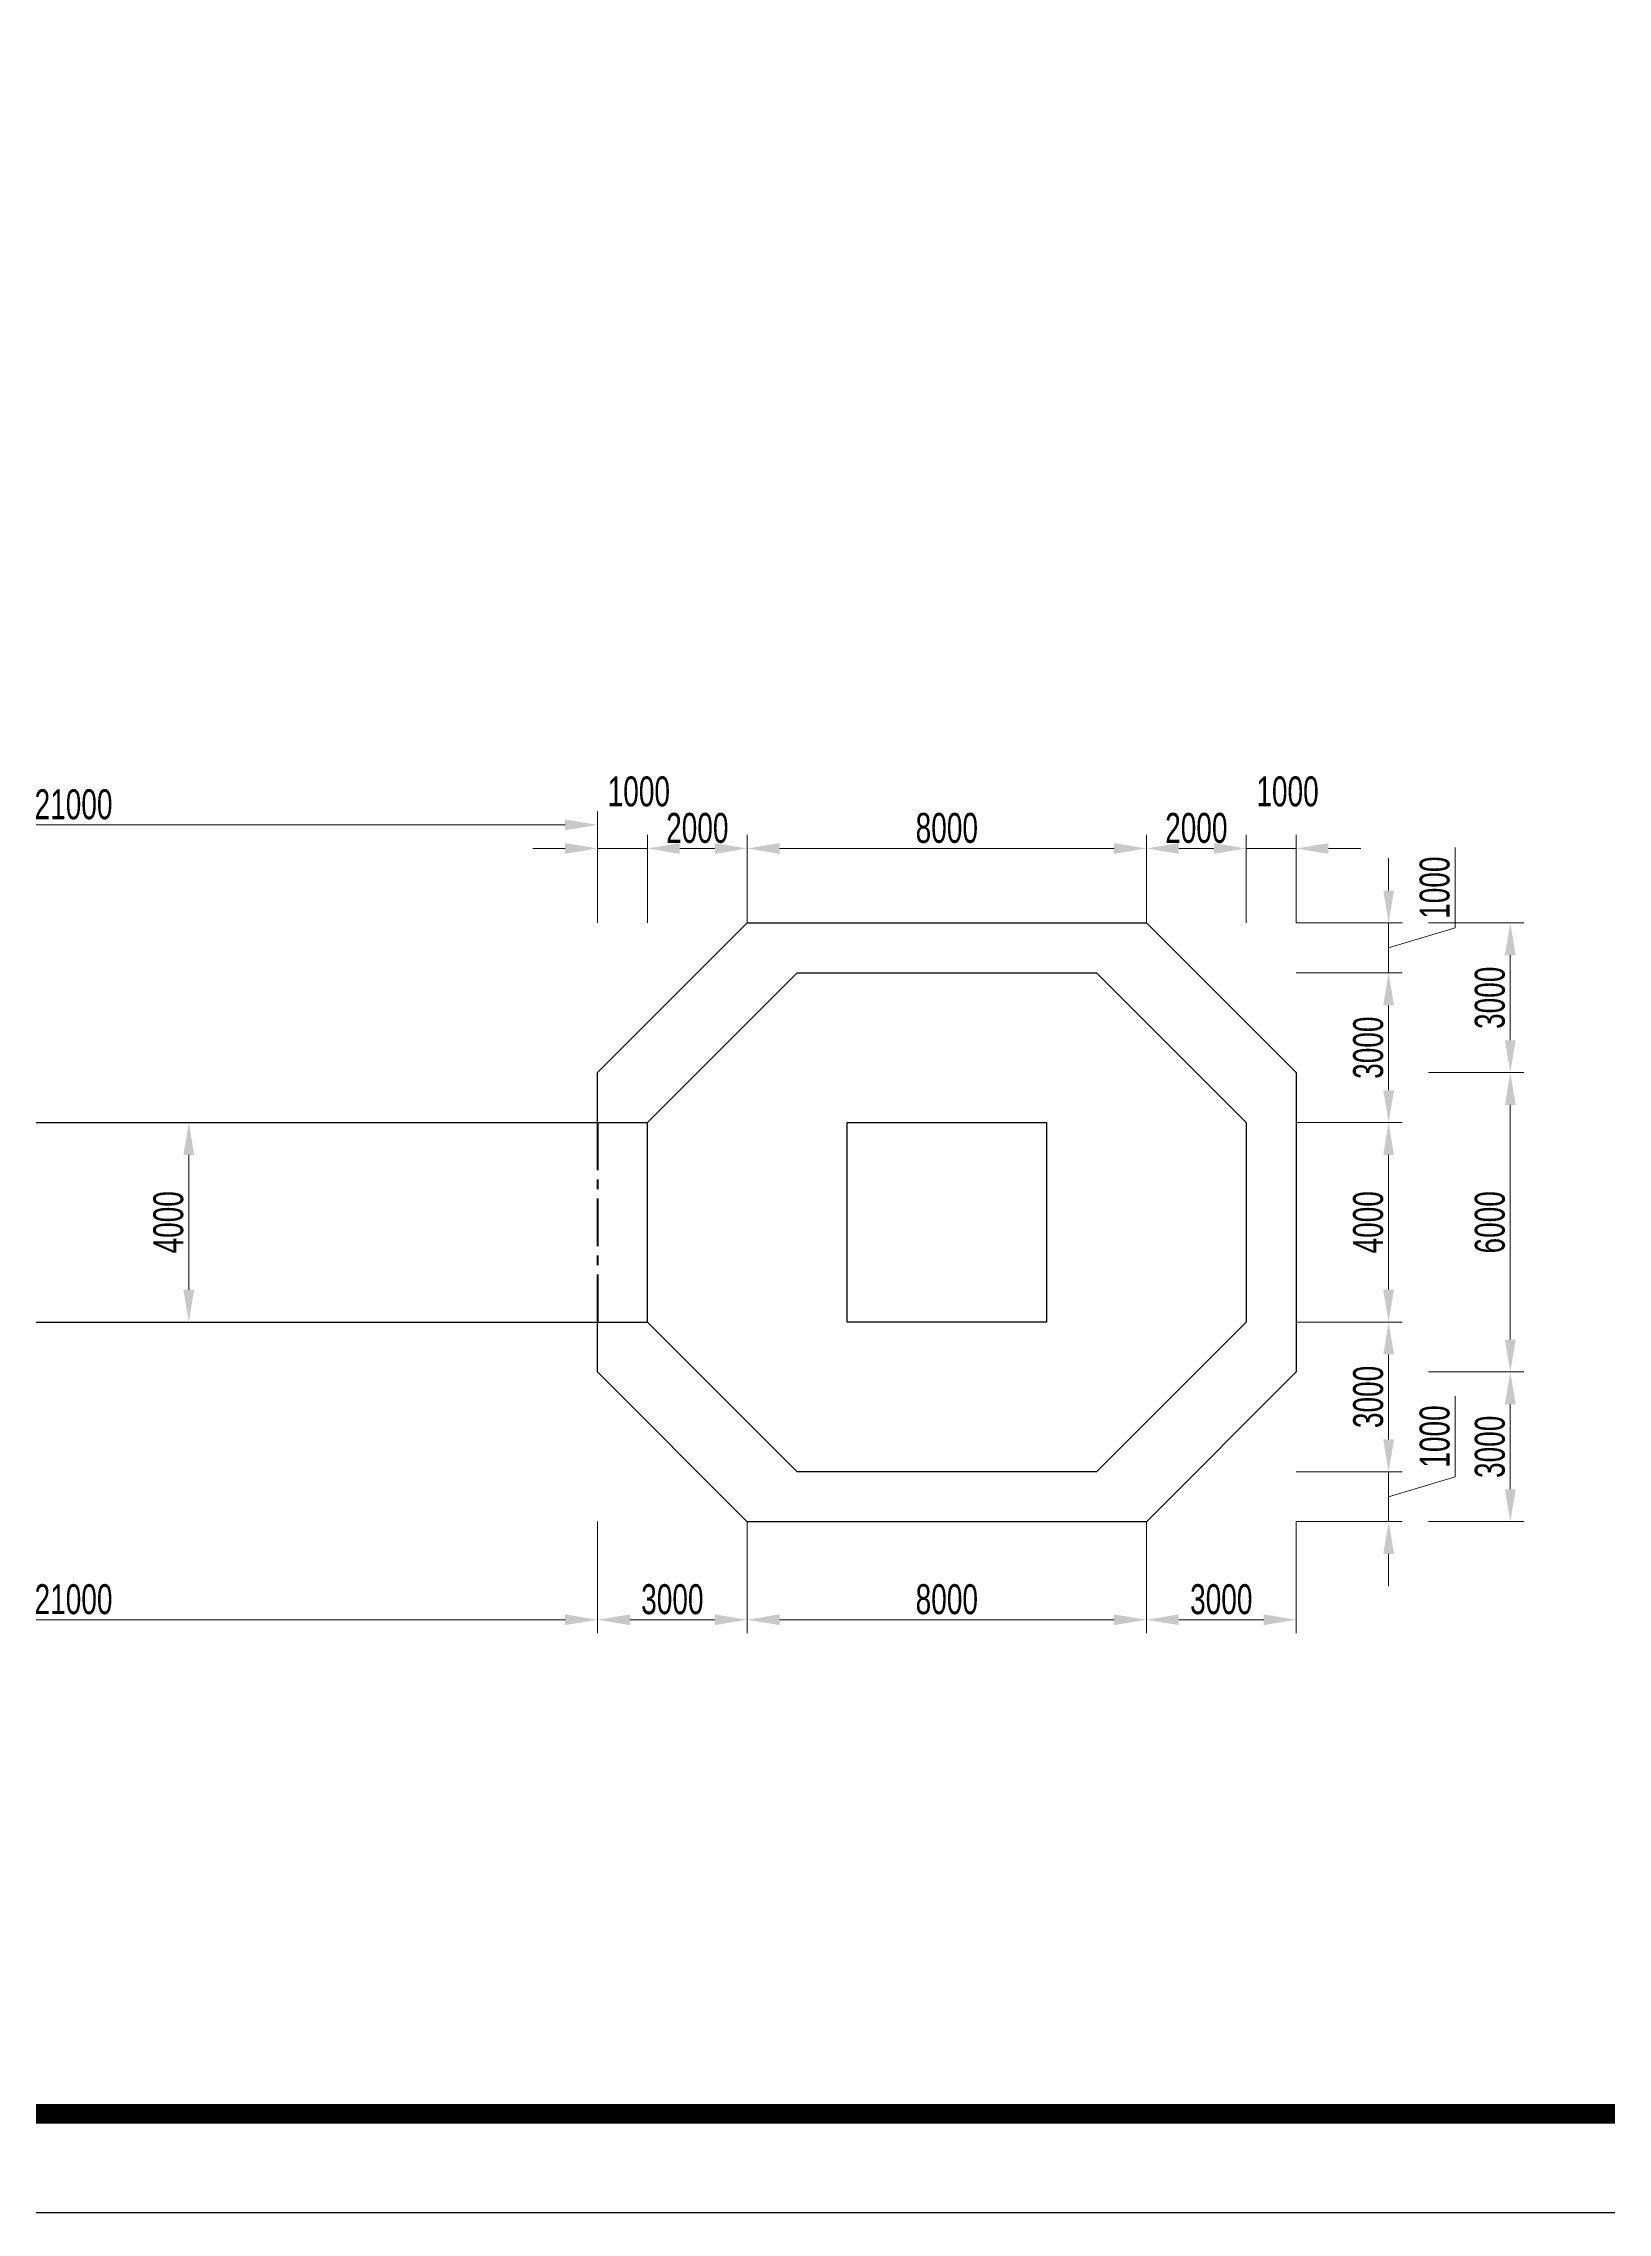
# Model space of a CAD drawing. Header units: millimetres. Extents: x 321435 to 489435, y -71599 to 47189.
# Drawn here: x 380770 to 412116, y -71599 to -28120 of the extents above; entities that cross this region are included whole.
import ezdxf

# ---------------------------------------------------------------- set-up
doc = ezdxf.new("R2010")
doc.units = ezdxf.units.MM
doc.header["$LTSCALE"] = 0.3
doc.header["$PDMODE"] = 34
doc.header["$PDSIZE"] = 5
doc.linetypes.add('CENTER', pattern=[50.8, 31.75, -6.35, 6.35, -6.35])
doc.layers.get('Defpoints').update_dxf_attribs({"lineweight": 50})
for name, color, linetype, lineweight in [('DIANHUXIAN', 2, 'CENTER', 50), ('文字说明', 1, 'Continuous', 25), ('轮廓线', 3, 'Continuous', 50)]:
    doc.layers.add(name, color=color, linetype=linetype, lineweight=lineweight)
doc.layers.add('尺寸标注', color=4, linetype='Continuous')
doc.styles.add('CIVIL', font='fsdb_e.shx', dxfattribs={"width": 0.7, "height": 600, "bigfont": 'fsdb.shx'})
doc.dimstyles.new('修改1', dxfattribs={"dimscale": 0.216, "dimtxt": 600, "dimasz": 3000, "dimexe": 1250, "dimexo": 0.625, "dimgap": 500, "dimtad": 1, "dimdec": 0, "dimdsep": 46, "dimtxsty": 'CIVIL', "dimcen": 2.5, "dimclrd": 3, "dimclre": 3, "dimclrt": 3, "dimadec": 0, "dimazin": 0, "dimtfac": 1, "dimtdec": 0, "dimtmove": 1, "dimatfit": 3, "dimfxl": 1, "dimlwd": 18, "dimlwe": 18, "dimarcsym": 0})

# ---------------------------------------------------------------- blocks, each defined once
blk = doc.blocks.new('*D172')
at = {"layer": 'Defpoints', "color": 0, "ltscale": 100, "transparency": 16777216}
for p in [(370874, -57750), (391874, -57750), (391874, -59716)]:
    blk.add_point(p, dxfattribs=at)
at = {"layer": '文字说明', "color": 3, "lineweight": 18, "ltscale": 100, "transparency": 16777216}
for p, q in [((370874, -57750), (370874, -59986)), ((391874, -57750), (391874, -59986)), ((371522, -59716), (391226, -59716))]:
    blk.add_line(p, q, dxfattribs=at)
at = {"layer": '文字说明', "color": 3, "ltscale": 100, "transparency": 16777216}
for points in [[(371522, -59608), (371522, -59824), (370874, -59716)], [(391226, -59608), (391226, -59824), (391874, -59716)]]:
    blk.add_solid(points, dxfattribs=at)
at = {"layer": '文字说明', "color": 3, "ltscale": 100, "transparency": 16777216, "insert": (381374, -59308), "char_height": 600, "attachment_point": 5, "style": 'CIVIL'}
blk.add_mtext('21000', dxfattribs=at)
blk = doc.blocks.new('*D173')
at = {"layer": 'Defpoints', "color": 0, "ltscale": 100, "transparency": 16777216}
for p in [(381374, -49750), (381374, -53750), (383684, -53750)]:
    blk.add_point(p, dxfattribs=at)
at = {"layer": '文字说明', "color": 3, "lineweight": 18, "ltscale": 100, "transparency": 16777216}
for p, q in [((381374, -49750), (383954, -49750)), ((383684, -50398), (383684, -53102)), ((381374, -53750), (383954, -53750))]:
    blk.add_line(p, q, dxfattribs=at)
at = {"layer": '文字说明', "color": 3, "ltscale": 100, "transparency": 16777216}
for points in [[(383576, -50398), (383792, -50398), (383684, -49750)], [(383576, -53102), (383792, -53102), (383684, -53750)]]:
    blk.add_solid(points, dxfattribs=at)
at = {"layer": '文字说明', "color": 3, "ltscale": 100, "transparency": 16777216, "insert": (383276, -51750), "char_height": 600, "attachment_point": 5, "rotation": 90, "style": 'CIVIL'}
blk.add_mtext('4000', dxfattribs=at)
blk = doc.blocks.new('*D174')
at = {"layer": 'Defpoints', "color": 0, "ltscale": 100, "transparency": 16777216}
for p in [(408526, -45750), (410166, -45750), (408526, -48750)]:
    blk.add_point(p, dxfattribs=at)
at = {"layer": '文字说明', "color": 3, "lineweight": 18, "ltscale": 100, "transparency": 16777216}
for p, q in [((408526, -45750), (410436, -45750)), ((410166, -48102), (410166, -46398)), ((408526, -48750), (410436, -48750))]:
    blk.add_line(p, q, dxfattribs=at)
at = {"layer": '文字说明', "color": 3, "ltscale": 100, "transparency": 16777216}
for points in [[(410058, -46398), (410274, -46398), (410166, -45750)], [(410058, -48102), (410274, -48102), (410166, -48750)]]:
    blk.add_solid(points, dxfattribs=at)
at = {"layer": '文字说明', "color": 3, "ltscale": 100, "transparency": 16777216, "insert": (409758, -47250), "char_height": 600, "attachment_point": 5, "rotation": 90, "style": 'CIVIL'}
blk.add_mtext('3000', dxfattribs=at)
blk = doc.blocks.new('*D175')
at = {"layer": 'Defpoints', "color": 0, "ltscale": 100, "transparency": 16777216}
for p in [(408526, -48750), (408526, -54750), (410166, -54750)]:
    blk.add_point(p, dxfattribs=at)
at = {"layer": '文字说明', "color": 3, "lineweight": 18, "ltscale": 100, "transparency": 16777216}
for p, q in [((408526, -48750), (410436, -48750)), ((410166, -49398), (410166, -54102)), ((408526, -54750), (410436, -54750))]:
    blk.add_line(p, q, dxfattribs=at)
at = {"layer": '文字说明', "color": 3, "ltscale": 100, "transparency": 16777216}
for points in [[(410058, -49398), (410274, -49398), (410166, -48750)], [(410058, -54102), (410274, -54102), (410166, -54750)]]:
    blk.add_solid(points, dxfattribs=at)
at = {"layer": '文字说明', "color": 3, "ltscale": 100, "transparency": 16777216, "insert": (409758, -51750), "char_height": 600, "attachment_point": 5, "rotation": 90, "style": 'CIVIL'}
blk.add_mtext('6000', dxfattribs=at)
blk = doc.blocks.new('*D176')
at = {"layer": 'Defpoints', "color": 0, "ltscale": 100, "transparency": 16777216}
for p in [(408526, -54750), (408526, -57750), (410166, -57750)]:
    blk.add_point(p, dxfattribs=at)
at = {"layer": '文字说明', "color": 3, "lineweight": 18, "ltscale": 100, "transparency": 16777216}
for p, q in [((408526, -54750), (410436, -54750)), ((410166, -55398), (410166, -57102)), ((408526, -57750), (410436, -57750))]:
    blk.add_line(p, q, dxfattribs=at)
at = {"layer": '文字说明', "color": 3, "ltscale": 100, "transparency": 16777216}
for points in [[(410058, -55398), (410274, -55398), (410166, -54750)], [(410058, -57102), (410274, -57102), (410166, -57750)]]:
    blk.add_solid(points, dxfattribs=at)
at = {"layer": '文字说明', "color": 3, "ltscale": 100, "transparency": 16777216, "insert": (409758, -56250), "char_height": 600, "attachment_point": 5, "rotation": 90, "style": 'CIVIL'}
blk.add_mtext('3000', dxfattribs=at)
blk = doc.blocks.new('*D183')
at = {"layer": 'Defpoints', "color": 0, "ltscale": 100, "transparency": 16777216}
for p in [(402874, -57750), (405874, -57750), (402874, -59716)]:
    blk.add_point(p, dxfattribs=at)
at = {"layer": '文字说明', "color": 3, "lineweight": 18, "ltscale": 100, "transparency": 16777216}
for p, q in [((402874, -57750), (402874, -59986)), ((405874, -57750), (405874, -59986)), ((405226, -59716), (403522, -59716))]:
    blk.add_line(p, q, dxfattribs=at)
at = {"layer": '文字说明', "color": 3, "ltscale": 100, "transparency": 16777216}
for points in [[(403522, -59608), (403522, -59824), (402874, -59716)], [(405226, -59608), (405226, -59824), (405874, -59716)]]:
    blk.add_solid(points, dxfattribs=at)
at = {"layer": '文字说明', "color": 3, "ltscale": 100, "transparency": 16777216, "insert": (404374, -59308), "char_height": 600, "attachment_point": 5, "style": 'CIVIL'}
blk.add_mtext('3000', dxfattribs=at)
blk = doc.blocks.new('*D184')
at = {"layer": 'Defpoints', "color": 0, "ltscale": 100, "transparency": 16777216}
for p in [(394874, -57750), (402874, -57750), (394874, -59716)]:
    blk.add_point(p, dxfattribs=at)
at = {"layer": '文字说明', "color": 3, "lineweight": 18, "ltscale": 100, "transparency": 16777216}
for p, q in [((394874, -57750), (394874, -59986)), ((402874, -57750), (402874, -59986)), ((402226, -59716), (395522, -59716))]:
    blk.add_line(p, q, dxfattribs=at)
at = {"layer": '文字说明', "color": 3, "ltscale": 100, "transparency": 16777216}
for points in [[(395522, -59608), (395522, -59824), (394874, -59716)], [(402226, -59608), (402226, -59824), (402874, -59716)]]:
    blk.add_solid(points, dxfattribs=at)
at = {"layer": '文字说明', "color": 3, "ltscale": 100, "transparency": 16777216, "insert": (398874, -59308), "char_height": 600, "attachment_point": 5, "style": 'CIVIL'}
blk.add_mtext('8000', dxfattribs=at)
blk = doc.blocks.new('*D185')
at = {"layer": 'Defpoints', "color": 0, "ltscale": 100, "transparency": 16777216}
for p in [(391874, -57750), (394874, -57750), (391874, -59716)]:
    blk.add_point(p, dxfattribs=at)
at = {"layer": '文字说明', "color": 3, "lineweight": 18, "ltscale": 100, "transparency": 16777216}
for p, q in [((391874, -57750), (391874, -59986)), ((394874, -57750), (394874, -59986)), ((394226, -59716), (392522, -59716))]:
    blk.add_line(p, q, dxfattribs=at)
at = {"layer": '文字说明', "color": 3, "ltscale": 100, "transparency": 16777216}
for points in [[(392522, -59608), (392522, -59824), (391874, -59716)], [(394226, -59608), (394226, -59824), (394874, -59716)]]:
    blk.add_solid(points, dxfattribs=at)
at = {"layer": '文字说明', "color": 3, "ltscale": 100, "transparency": 16777216, "insert": (393374, -59308), "char_height": 600, "attachment_point": 5, "style": 'CIVIL'}
blk.add_mtext('3000', dxfattribs=at)
blk = doc.blocks.new('*D177')
at = {"layer": 'Defpoints', "color": 0, "ltscale": 100, "transparency": 16777216}
for p in [(404874, -44257), (404874, -45750), (405874, -45750)]:
    blk.add_point(p, dxfattribs=at)
at = {"layer": '文字说明', "color": 3, "lineweight": 18, "ltscale": 100, "transparency": 16777216}
for p, q in [((404226, -44257), (403578, -44257)), ((404874, -45750), (404874, -43987)), ((405874, -44257), (404874, -44257)), ((405874, -45750), (405874, -43987)), ((406522, -44257), (407170, -44257))]:
    blk.add_line(p, q, dxfattribs=at)
at = {"layer": '文字说明', "color": 3, "ltscale": 100, "transparency": 16777216}
for points in [[(404226, -44149), (404226, -44365), (404874, -44257)], [(406522, -44149), (406522, -44365), (405874, -44257)]]:
    blk.add_solid(points, dxfattribs=at)
at = {"layer": '文字说明', "color": 3, "ltscale": 100, "transparency": 16777216, "insert": (405702, -43117), "char_height": 600, "attachment_point": 5, "style": 'CIVIL'}
blk.add_mtext('1000', dxfattribs=at)
blk = doc.blocks.new('*D186')
at = {"layer": 'Defpoints', "color": 0, "ltscale": 100, "transparency": 16777216}
for p in [(404874, -44257), (402874, -45750), (404874, -45750)]:
    blk.add_point(p, dxfattribs=at)
at = {"layer": '文字说明', "color": 3, "lineweight": 18, "ltscale": 100, "transparency": 16777216}
for p, q in [((402874, -45750), (402874, -43987)), ((403522, -44257), (404226, -44257)), ((404874, -45750), (404874, -43987))]:
    blk.add_line(p, q, dxfattribs=at)
at = {"layer": '文字说明', "color": 3, "ltscale": 100, "transparency": 16777216}
for points in [[(403522, -44149), (403522, -44365), (402874, -44257)], [(404226, -44149), (404226, -44365), (404874, -44257)]]:
    blk.add_solid(points, dxfattribs=at)
at = {"layer": '文字说明', "color": 3, "ltscale": 100, "transparency": 16777216, "insert": (403874, -43849), "char_height": 600, "attachment_point": 5, "style": 'CIVIL'}
blk.add_mtext('2000', dxfattribs=at)
blk = doc.blocks.new('*D187')
at = {"layer": 'Defpoints', "color": 0, "ltscale": 100, "transparency": 16777216}
for p in [(394874, -44257), (394874, -45750), (402874, -45750)]:
    blk.add_point(p, dxfattribs=at)
at = {"layer": '文字说明', "color": 3, "lineweight": 18, "ltscale": 100, "transparency": 16777216}
for p, q in [((394874, -45750), (394874, -43987)), ((402226, -44257), (395522, -44257)), ((402874, -45750), (402874, -43987))]:
    blk.add_line(p, q, dxfattribs=at)
at = {"layer": '文字说明', "color": 3, "ltscale": 100, "transparency": 16777216}
for points in [[(395522, -44149), (395522, -44365), (394874, -44257)], [(402226, -44149), (402226, -44365), (402874, -44257)]]:
    blk.add_solid(points, dxfattribs=at)
at = {"layer": '文字说明', "color": 3, "ltscale": 100, "transparency": 16777216, "insert": (398874, -43849), "char_height": 600, "attachment_point": 5, "style": 'CIVIL'}
blk.add_mtext('8000', dxfattribs=at)
blk = doc.blocks.new('*D178')
at = {"layer": 'Defpoints', "color": 0, "ltscale": 100, "transparency": 16777216}
for p in [(392874, -44257), (391874, -45750), (392874, -45750)]:
    blk.add_point(p, dxfattribs=at)
at = {"layer": '文字说明', "color": 3, "lineweight": 18, "ltscale": 100, "transparency": 16777216}
for p, q in [((391226, -44257), (390578, -44257)), ((391874, -45750), (391874, -43987)), ((391874, -44257), (392874, -44257)), ((392874, -45750), (392874, -43987)), ((393522, -44257), (394170, -44257))]:
    blk.add_line(p, q, dxfattribs=at)
at = {"layer": '文字说明', "color": 3, "ltscale": 100, "transparency": 16777216}
for points in [[(391226, -44149), (391226, -44365), (391874, -44257)], [(393522, -44149), (393522, -44365), (392874, -44257)]]:
    blk.add_solid(points, dxfattribs=at)
at = {"layer": '文字说明', "color": 3, "ltscale": 100, "transparency": 16777216, "insert": (392702, -43117), "char_height": 600, "attachment_point": 5, "style": 'CIVIL'}
blk.add_mtext('1000', dxfattribs=at)
blk = doc.blocks.new('*D179')
at = {"layer": 'Defpoints', "color": 0, "ltscale": 100, "transparency": 16777216}
for p in [(392874, -44257), (392874, -45750), (394874, -45750)]:
    blk.add_point(p, dxfattribs=at)
at = {"layer": '文字说明', "color": 3, "lineweight": 18, "ltscale": 100, "transparency": 16777216}
for p, q in [((392874, -45750), (392874, -43987)), ((394226, -44257), (393522, -44257)), ((394874, -45750), (394874, -43987))]:
    blk.add_line(p, q, dxfattribs=at)
at = {"layer": '文字说明', "color": 3, "ltscale": 100, "transparency": 16777216}
for points in [[(393522, -44149), (393522, -44365), (392874, -44257)], [(394226, -44149), (394226, -44365), (394874, -44257)]]:
    blk.add_solid(points, dxfattribs=at)
at = {"layer": '文字说明', "color": 3, "ltscale": 100, "transparency": 16777216, "insert": (393874, -43849), "char_height": 600, "attachment_point": 5, "style": 'CIVIL'}
blk.add_mtext('2000', dxfattribs=at)
blk = doc.blocks.new('*D180')
at = {"layer": 'Defpoints', "color": 0, "ltscale": 100, "transparency": 16777216}
for p in [(405874, -45750), (405874, -46750), (407728, -46750)]:
    blk.add_point(p, dxfattribs=at)
at = {"layer": '文字说明', "color": 3, "lineweight": 18, "ltscale": 100, "transparency": 16777216}
for p, q in [((409060, -45851), (409060, -44235)), ((407728, -45102), (407728, -44454)), ((405874, -45750), (407998, -45750)), ((407728, -45750), (407728, -46750)), ((407728, -45750), (407728, -46750)), ((407728, -46250), (409060, -45851)), ((405874, -46750), (407998, -46750)), ((407728, -47398), (407728, -48046))]:
    blk.add_line(p, q, dxfattribs=at)
at = {"layer": '文字说明', "color": 3, "ltscale": 100, "transparency": 16777216}
for points in [[(407620, -45102), (407836, -45102), (407728, -45750)], [(407620, -47398), (407836, -47398), (407728, -46750)]]:
    blk.add_solid(points, dxfattribs=at)
at = {"layer": '文字说明', "color": 3, "ltscale": 100, "transparency": 16777216, "insert": (408652, -45043), "char_height": 600, "attachment_point": 5, "rotation": 90, "style": 'CIVIL'}
blk.add_mtext('1000', dxfattribs=at)
blk = doc.blocks.new('*D188')
at = {"layer": 'Defpoints', "color": 0, "ltscale": 100, "transparency": 16777216}
for p in [(405874, -46750), (405874, -49750), (407728, -49750)]:
    blk.add_point(p, dxfattribs=at)
at = {"layer": '文字说明', "color": 3, "lineweight": 18, "ltscale": 100, "transparency": 16777216}
for p, q in [((405874, -46750), (407998, -46750)), ((407728, -47398), (407728, -49102)), ((405874, -49750), (407998, -49750))]:
    blk.add_line(p, q, dxfattribs=at)
at = {"layer": '文字说明', "color": 3, "ltscale": 100, "transparency": 16777216}
for points in [[(407620, -47398), (407836, -47398), (407728, -46750)], [(407620, -49102), (407836, -49102), (407728, -49750)]]:
    blk.add_solid(points, dxfattribs=at)
at = {"layer": '文字说明', "color": 3, "ltscale": 100, "transparency": 16777216, "insert": (407320, -48250), "char_height": 600, "attachment_point": 5, "rotation": 90, "style": 'CIVIL'}
blk.add_mtext('3000', dxfattribs=at)
blk = doc.blocks.new('*D189')
at = {"layer": 'Defpoints', "color": 0, "ltscale": 100, "transparency": 16777216}
for p in [(405874, -49750), (405874, -53750), (407727, -53750)]:
    blk.add_point(p, dxfattribs=at)
at = {"layer": '文字说明', "color": 3, "lineweight": 18, "ltscale": 100, "transparency": 16777216}
for p, q in [((405874, -49750), (407997, -49750)), ((407727, -50398), (407727, -53102)), ((405874, -53750), (407997, -53750))]:
    blk.add_line(p, q, dxfattribs=at)
at = {"layer": '文字说明', "color": 3, "ltscale": 100, "transparency": 16777216}
for points in [[(407619, -50398), (407835, -50398), (407727, -49750)], [(407619, -53102), (407835, -53102), (407727, -53750)]]:
    blk.add_solid(points, dxfattribs=at)
at = {"layer": '文字说明', "color": 3, "ltscale": 100, "transparency": 16777216, "insert": (407319, -51750), "char_height": 600, "attachment_point": 5, "rotation": 90, "style": 'CIVIL'}
blk.add_mtext('4000', dxfattribs=at)
blk = doc.blocks.new('*D181')
at = {"layer": 'Defpoints', "color": 0, "ltscale": 100, "transparency": 16777216}
for p in [(405874, -56750), (407728, -56750), (405874, -57750)]:
    blk.add_point(p, dxfattribs=at)
at = {"layer": '文字说明', "color": 3, "lineweight": 18, "ltscale": 100, "transparency": 16777216}
for p, q in [((407728, -56102), (407728, -55454)), ((409060, -56851), (409060, -55235)), ((405874, -56750), (407998, -56750)), ((407728, -57750), (407728, -56750)), ((407728, -57750), (407728, -56750)), ((407728, -57250), (409060, -56851)), ((405874, -57750), (407998, -57750)), ((407728, -58398), (407728, -59046))]:
    blk.add_line(p, q, dxfattribs=at)
at = {"layer": '文字说明', "color": 3, "ltscale": 100, "transparency": 16777216}
for points in [[(407620, -56102), (407836, -56102), (407728, -56750)], [(407620, -58398), (407836, -58398), (407728, -57750)]]:
    blk.add_solid(points, dxfattribs=at)
at = {"layer": '文字说明', "color": 3, "ltscale": 100, "transparency": 16777216, "insert": (408652, -56043), "char_height": 600, "attachment_point": 5, "rotation": 90, "style": 'CIVIL'}
blk.add_mtext('1000', dxfattribs=at)
blk = doc.blocks.new('*D182')
at = {"layer": 'Defpoints', "color": 0, "ltscale": 100, "transparency": 16777216}
for p in [(405874, -53750), (407728, -53750), (405874, -56750)]:
    blk.add_point(p, dxfattribs=at)
at = {"layer": '文字说明', "color": 3, "lineweight": 18, "ltscale": 100, "transparency": 16777216}
for p, q in [((405874, -53750), (407998, -53750)), ((407728, -56102), (407728, -54398)), ((405874, -56750), (407998, -56750))]:
    blk.add_line(p, q, dxfattribs=at)
at = {"layer": '文字说明', "color": 3, "ltscale": 100, "transparency": 16777216}
for points in [[(407620, -54398), (407836, -54398), (407728, -53750)], [(407620, -56102), (407836, -56102), (407728, -56750)]]:
    blk.add_solid(points, dxfattribs=at)
at = {"layer": '文字说明', "color": 3, "ltscale": 100, "transparency": 16777216, "insert": (407320, -55250), "char_height": 600, "attachment_point": 5, "rotation": 90, "style": 'CIVIL'}
blk.add_mtext('3000', dxfattribs=at)
blk = doc.blocks.new('*D190')
at = {"layer": 'Defpoints', "color": 0, "ltscale": 100, "transparency": 16777216}
for p in [(391874, -43784), (370874, -45750), (391874, -45750)]:
    blk.add_point(p, dxfattribs=at)
at = {"layer": '文字说明', "color": 3, "lineweight": 18, "ltscale": 100, "transparency": 16777216}
for p, q in [((370874, -45750), (370874, -43514)), ((371522, -43784), (391226, -43784)), ((391874, -45750), (391874, -43514))]:
    blk.add_line(p, q, dxfattribs=at)
at = {"layer": '文字说明', "color": 3, "ltscale": 100, "transparency": 16777216}
for points in [[(371522, -43676), (371522, -43892), (370874, -43784)], [(391226, -43676), (391226, -43892), (391874, -43784)]]:
    blk.add_solid(points, dxfattribs=at)
at = {"layer": '文字说明', "color": 3, "ltscale": 100, "transparency": 16777216, "insert": (381374, -43376), "char_height": 600, "attachment_point": 5, "style": 'CIVIL'}
blk.add_mtext('21000', dxfattribs=at)

msp = doc.modelspace()

# ---------------------------------------------------------------- linework, layer by layer
at = {"ltscale": 100}
for p, q in [((369874, -49750.4), (392874, -49750.4)), ((369874, -53750.4), (392874, -53750.4))]:
    msp.add_line(p, q, dxfattribs=at)
msp.add_lwpolyline([(391874, -49750.4), (391874, -48750.4), (394874, -45750.4), (402874, -45750.4), (405874, -48750.4), (405874, -54750.4), (402874, -57750.4), (394874, -57750.4), (391874, -54750.4), (391874, -53750.4)], dxfattribs=at)
for points in [[(401874, -56750.4), (395874, -56750.4), (392874, -53750.4), (392874, -49750.4), (395874, -46750.4), (401874, -46750.4), (404874, -49750.4), (404874, -53750.4)], [(400874, -53750.4), (396874, -53750.4), (396874, -49750.4), (400874, -49750.4)]]:
    msp.add_lwpolyline(points, close=True, dxfattribs=at)
at = {"layer": 'DIANHUXIAN', "ltscale": 100}
msp.add_line((391874, -49750.4), (391874, -53750.4), dxfattribs=at)
at = {"layer": '尺寸标注', "color": 7}
msp.add_lwpolyline([(321434.7, -71599.4), (489434.7, -71599.4), (489434.7, 47188.5), (321434.7, 47188.5)], close=True, dxfattribs=at)
at = {"layer": '轮廓线', "color": 7, "const_width": 400}
msp.add_lwpolyline([(331333.7, -69619.6), (487454.9, -69619.6), (487454.9, 45208.7), (331333.7, 45208.7)], close=True, dxfattribs=at)

# ---------------------------------------------------------------- dimensions: what is measured, and where the dimension line sits
at = {"layer": '文字说明', "ltscale": 100}
for p1, p2, distance, picture, middle in [((370874, -45750.4), (391874, -45750.4), 1966.1, '*D190', (381374, -43376.3)), ((391874, -45750.4), (392874, -45750.4), 1493.5, '*D178', (392701.6, -43116.8)), ((405874, -45750.4), (404874, -45750.4), -1493.5, '*D177', (405701.6, -43116.8)), ((394874, -45750.4), (392874, -45750.4), -1493.5, '*D179', (393874, -43848.8)), ((402874, -45750.4), (394874, -45750.4), -1493.5, '*D187', (398874, -43848.8)), ((402874, -45750.4), (404874, -45750.4), 1493.5, '*D186', (403874, -43848.8)), ((405874, -45750.4), (405874, -46750.4), 1853.7, '*D180', (408651.6, -45742.8)), ((408525.5, -48750.4), (408525.5, -45750.4), -1640.3, '*D174', (409757.8, -47250.4)), ((405874, -46750.4), (405874, -49750.4), 1853.7, '*D188', (407319.6, -48250.4)), ((408525.5, -48750.4), (408525.5, -54750.4), 1640.3, '*D175', (409757.8, -51750.4)), ((381374, -49750.4), (381374, -53750.4), 2310.4, '*D173', (383276.4, -51750.4)), ((405874, -49750.4), (405874, -53750.4), 1852.8, '*D189', (407318.8, -51750.4)), ((405874, -56750.4), (405874, -53750.4), -1853.7, '*D182', (407319.6, -55250.4)), ((408525.5, -54750.4), (408525.5, -57750.4), 1640.3, '*D176', (409757.8, -56250.4)), ((405874, -57750.4), (405874, -56750.4), -1853.7, '*D181', (408651.6, -56742.8)), ((370874, -57750.4), (391874, -57750.4), -1966.1, '*D172', (381374, -59308.4)), ((394874, -57750.4), (391874, -57750.4), 1966.1, '*D185', (393374, -59308.4)), ((402874, -57750.4), (394874, -57750.4), 1965.3, '*D184', (398874, -59307.6)), ((405874, -57750.4), (402874, -57750.4), 1965.3, '*D183', (404374, -59307.6))]:
    dim = msp.add_aligned_dim(p1=p1, p2=p2, distance=distance, dimstyle='修改1', override={"dimfxl": 1.5}, dxfattribs=at)
    dim.commit()
    dim.dimension.update_dxf_attribs({"geometry": picture, "text_midpoint": middle})

doc.saveas('drawing.dxf')
